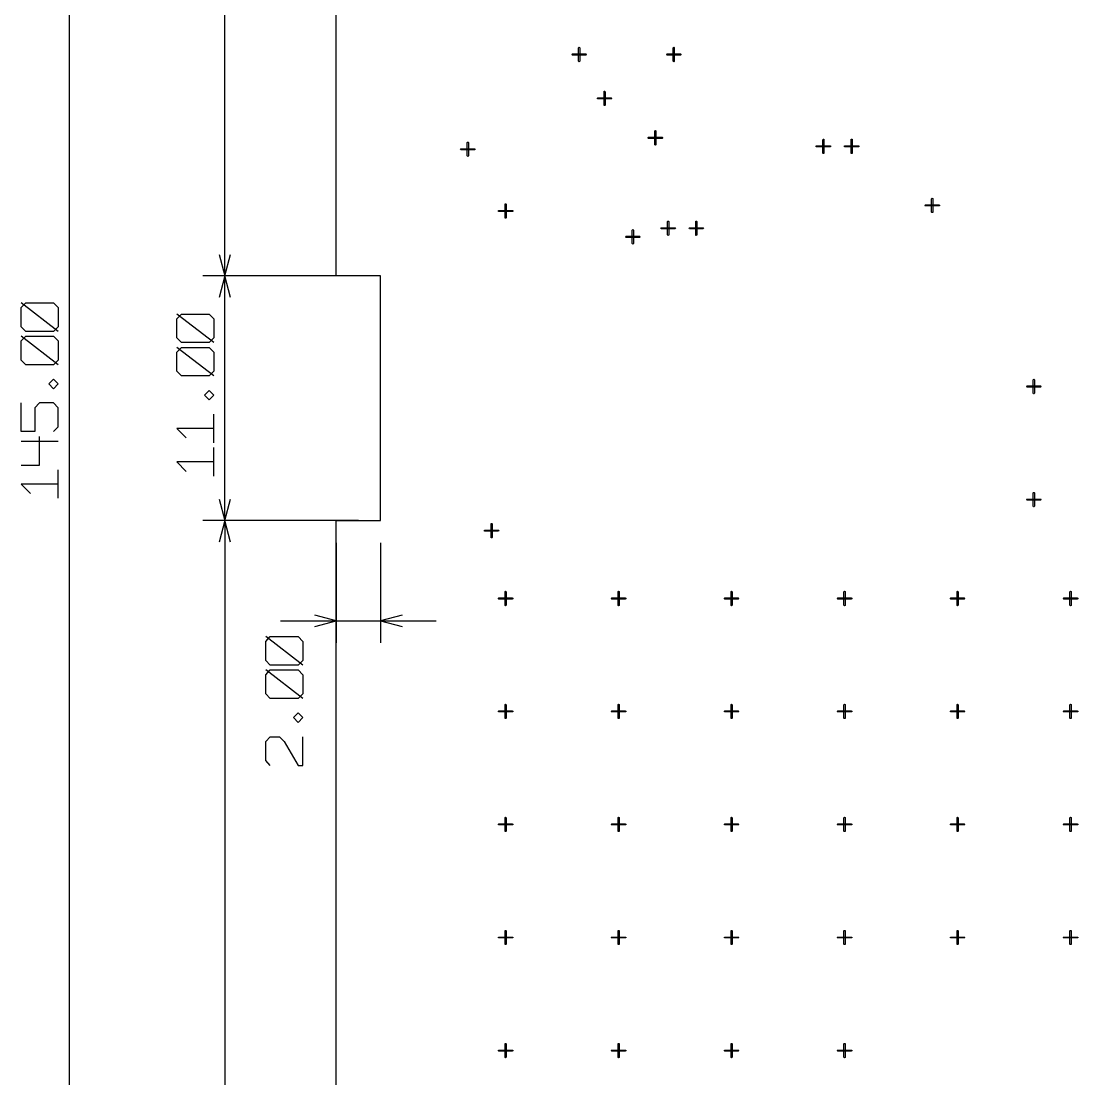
# Model space of a CAD drawing. Extents: x -658 to 530, y -320 to 521.
# Drawn here: x -40.1 to 94.3, y 118.6 to 253.1 of the extents above; entities that cross this region are included whole.
import ezdxf

# ---------------------------------------------------------------- set-up
doc = ezdxf.new("R2010")
doc.units = 0
doc.layers.add('1', color=1, linetype='CONTINUOUS')

msp = doc.modelspace()

# ---------------------------------------------------------------- linework, layer by layer
at = {"layer": '1'}
for p, q in [((-33.95, 410.25), (-33.95, 0)), ((-14.15, 220.67), (-14.15, 410.25)), ((0, 220.67), (0, 404.57)), ((29.98, 248.83), (30, 248.88)), ((30, 248.88), (30.05, 248.9)), ((30.05, 248.9), (31.75, 248.9)), ((30.83, 249.68), (30.85, 249.73)), ((30.83, 247.98), (30.83, 249.68)), ((30.85, 249.73), (30.9, 249.75)), ((30.9, 249.75), (30.95, 249.73)), ((30.95, 249.73), (30.98, 249.68)), ((30.98, 249.68), (30.98, 247.98)), ((31.75, 248.9), (31.8, 248.88)), ((31.8, 248.88), (31.83, 248.83)), ((42.03, 248.83), (42.05, 248.88)), ((42.05, 248.88), (42.1, 248.9)), ((42.1, 248.9), (43.78, 248.9)), ((42.88, 249.68), (42.9, 249.73)), ((42.88, 247.98), (42.88, 249.68)), ((42.9, 249.73), (42.95, 249.75)), ((42.95, 249.75), (43, 249.73)), ((43, 249.73), (43, 249.68)), ((43, 249.68), (43, 247.98)), ((43.78, 248.9), (43.83, 248.88)), ((43.83, 248.88), (43.85, 248.83)), ((30, 248.78), (29.98, 248.83)), ((30.05, 248.75), (30, 248.78)), ((31.75, 248.75), (30.05, 248.75)), ((30.85, 247.93), (30.83, 247.98)), ((30.9, 247.9), (30.85, 247.93)), ((30.95, 247.93), (30.9, 247.9)), ((30.98, 247.98), (30.95, 247.93)), ((31.8, 248.78), (31.75, 248.75)), ((31.83, 248.83), (31.8, 248.78)), ((42.05, 248.78), (42.03, 248.83)), ((42.1, 248.75), (42.05, 248.78)), ((43.78, 248.75), (42.1, 248.75)), ((42.9, 247.93), (42.88, 247.98)), ((42.95, 247.9), (42.9, 247.93)), ((43, 247.93), (42.95, 247.9)), ((43, 247.98), (43, 247.93)), ((43.83, 248.78), (43.78, 248.75)), ((43.85, 248.83), (43.83, 248.78)), ((34.08, 244.15), (34.13, 244.18)), ((34.08, 244.1), (34.08, 244.15)), ((34.08, 242.4), (34.08, 244.1)), ((34.13, 244.18), (34.18, 244.15)), ((34.18, 244.15), (34.2, 244.1)), ((34.2, 244.1), (34.2, 242.4)), ((33.23, 243.3), (33.28, 243.33)), ((33.23, 243.25), (33.23, 243.3)), ((33.23, 243.2), (33.23, 243.25)), ((33.28, 243.18), (33.23, 243.2)), ((33.28, 243.33), (34.98, 243.33)), ((34.98, 243.18), (33.28, 243.18)), ((34.08, 242.35), (34.08, 242.4)), ((34.13, 242.33), (34.08, 242.35)), ((34.18, 242.35), (34.13, 242.33)), ((34.2, 242.4), (34.18, 242.35)), ((34.98, 243.33), (35.03, 243.3)), ((35.03, 243.2), (34.98, 243.18)), ((35.03, 243.3), (35.05, 243.25)), ((35.05, 243.25), (35.03, 243.2)), ((39.68, 238.23), (39.7, 238.28)), ((39.7, 238.18), (39.68, 238.23)), ((39.7, 238.28), (39.75, 238.3)), ((39.75, 238.15), (39.7, 238.18)), ((39.75, 238.3), (41.45, 238.3)), ((41.45, 238.15), (39.75, 238.15)), ((40.53, 239.08), (40.55, 239.13)), ((40.53, 237.38), (40.53, 239.08)), ((40.55, 239.13), (40.6, 239.15)), ((40.6, 239.15), (40.65, 239.13)), ((40.65, 239.13), (40.68, 239.08)), ((40.68, 239.08), (40.68, 237.38)), ((41.45, 238.3), (41.5, 238.28)), ((41.5, 238.18), (41.45, 238.15)), ((41.5, 238.28), (41.53, 238.23)), ((41.53, 238.23), (41.5, 238.18)), ((15.83, 236.78), (15.85, 236.83)), ((15.85, 236.73), (15.83, 236.78)), ((15.85, 236.83), (15.9, 236.85)), ((15.9, 236.85), (17.6, 236.85)), ((16.68, 237.63), (16.7, 237.68)), ((16.68, 235.95), (16.68, 237.63)), ((16.7, 237.68), (16.75, 237.7)), ((16.75, 237.7), (16.8, 237.68)), ((16.8, 237.68), (16.83, 237.63)), ((16.83, 237.63), (16.83, 235.95)), ((17.6, 236.85), (17.65, 236.83)), ((17.65, 236.83), (17.65, 236.78)), ((17.65, 236.78), (17.65, 236.73)), ((40.55, 237.33), (40.53, 237.38)), ((40.6, 237.3), (40.55, 237.33)), ((40.65, 237.33), (40.6, 237.3)), ((40.68, 237.38), (40.65, 237.33)), ((61.05, 237.15), (61.08, 237.2)), ((61.08, 237.1), (61.05, 237.15)), ((61.08, 237.2), (61.13, 237.23)), ((61.13, 237.08), (61.08, 237.1)), ((61.13, 237.23), (62.83, 237.23)), ((62.83, 237.08), (61.13, 237.08)), ((61.9, 238), (61.93, 238.05)), ((61.9, 236.3), (61.9, 238)), ((61.93, 238.05), (61.98, 238.08)), ((61.98, 238.08), (62.03, 238.05)), ((62.03, 238.05), (62.05, 238)), ((62.05, 238), (62.05, 236.3)), ((62.83, 237.23), (62.88, 237.2)), ((62.88, 237.1), (62.83, 237.08)), ((62.88, 237.2), (62.9, 237.15)), ((62.9, 237.15), (62.88, 237.1)), ((64.65, 237.15), (64.68, 237.2)), ((64.68, 237.1), (64.65, 237.15)), ((64.68, 237.2), (64.73, 237.23)), ((64.73, 237.08), (64.68, 237.1)), ((64.73, 237.23), (66.43, 237.23)), ((66.43, 237.08), (64.73, 237.08)), ((65.5, 238), (65.53, 238.05)), ((65.5, 236.3), (65.5, 238)), ((65.53, 238.05), (65.58, 238.08)), ((65.58, 238.08), (65.63, 238.05)), ((65.63, 238.05), (65.65, 238)), ((65.65, 238), (65.65, 236.3)), ((66.43, 237.23), (66.48, 237.2)), ((66.48, 237.1), (66.43, 237.08)), ((66.48, 237.2), (66.5, 237.15)), ((66.5, 237.15), (66.48, 237.1)), ((15.9, 236.73), (15.85, 236.73)), ((17.6, 236.73), (15.9, 236.73)), ((16.7, 235.9), (16.68, 235.95)), ((16.75, 235.88), (16.7, 235.9)), ((16.8, 235.9), (16.75, 235.88)), ((16.83, 235.95), (16.8, 235.9)), ((17.65, 236.73), (17.6, 236.73)), ((61.93, 236.25), (61.9, 236.3)), ((61.98, 236.23), (61.93, 236.25)), ((62.03, 236.25), (61.98, 236.23)), ((62.05, 236.3), (62.03, 236.25)), ((65.53, 236.25), (65.5, 236.3)), ((65.58, 236.23), (65.53, 236.25)), ((65.63, 236.25), (65.58, 236.23)), ((65.65, 236.3), (65.63, 236.25)), ((75.75, 230.48), (75.78, 230.53)), ((75.75, 228.78), (75.75, 230.48)), ((75.78, 230.53), (75.83, 230.55)), ((75.83, 230.55), (75.88, 230.53)), ((75.88, 230.53), (75.88, 230.48)), ((75.88, 230.48), (75.88, 228.78)), ((20.65, 228.98), (20.7, 229)), ((20.65, 228.93), (20.65, 228.98)), ((20.65, 228.88), (20.65, 228.93)), ((20.7, 228.85), (20.65, 228.88)), ((20.7, 229), (22.4, 229)), ((22.4, 228.85), (20.7, 228.85)), ((21.5, 229.83), (21.55, 229.85)), ((21.5, 229.78), (21.5, 229.83)), ((21.5, 228.08), (21.5, 229.78)), ((21.55, 229.85), (21.6, 229.83)), ((21.6, 229.83), (21.63, 229.78)), ((21.63, 229.78), (21.63, 228.08)), ((22.4, 229), (22.45, 228.98)), ((22.45, 228.88), (22.4, 228.85)), ((22.45, 228.98), (22.48, 228.93)), ((22.48, 228.93), (22.45, 228.88)), ((74.9, 229.63), (74.93, 229.68)), ((74.93, 229.58), (74.9, 229.63)), ((74.93, 229.68), (74.98, 229.7)), ((74.98, 229.58), (74.93, 229.58)), ((74.98, 229.7), (76.68, 229.7)), ((76.68, 229.58), (74.98, 229.58)), ((75.78, 228.73), (75.75, 228.78)), ((75.83, 228.73), (75.78, 228.73)), ((75.88, 228.73), (75.83, 228.73)), ((75.88, 228.78), (75.88, 228.73)), ((76.68, 229.7), (76.73, 229.68)), ((76.73, 229.58), (76.68, 229.58)), ((76.73, 229.68), (76.73, 229.63)), ((76.73, 229.63), (76.73, 229.58)), ((21.5, 228.03), (21.5, 228.08)), ((21.55, 228), (21.5, 228.03)), ((21.6, 228.03), (21.55, 228)), ((21.63, 228.08), (21.6, 228.03)), ((42.15, 227.58), (42.18, 227.63)), ((42.15, 225.88), (42.15, 227.58)), ((42.18, 227.63), (42.23, 227.65)), ((42.23, 227.65), (42.28, 227.63)), ((42.28, 227.63), (42.3, 227.58)), ((42.3, 227.58), (42.3, 225.88)), ((45.75, 227.63), (45.8, 227.65)), ((45.75, 227.58), (45.75, 227.63)), ((45.75, 225.88), (45.75, 227.58)), ((45.8, 227.65), (45.85, 227.63)), ((45.85, 227.63), (45.88, 227.58)), ((45.88, 227.58), (45.88, 225.88)), ((37.65, 226.5), (37.68, 226.55)), ((37.65, 224.8), (37.65, 226.5)), ((37.68, 226.55), (37.73, 226.58)), ((37.73, 226.58), (37.78, 226.55)), ((37.78, 226.55), (37.8, 226.5)), ((37.8, 226.5), (37.8, 224.8)), ((41.3, 226.73), (41.33, 226.78)), ((41.33, 226.68), (41.3, 226.73)), ((41.33, 226.78), (41.38, 226.8)), ((41.38, 226.65), (41.33, 226.68)), ((41.38, 226.8), (43.08, 226.8)), ((43.08, 226.65), (41.38, 226.65)), ((43.08, 226.8), (43.13, 226.78)), ((43.13, 226.68), (43.08, 226.65)), ((43.13, 226.78), (43.15, 226.73)), ((43.15, 226.73), (43.13, 226.68)), ((44.9, 226.73), (44.93, 226.78)), ((44.93, 226.68), (44.9, 226.73)), ((44.93, 226.78), (44.98, 226.8)), ((44.98, 226.65), (44.93, 226.68)), ((44.98, 226.8), (46.65, 226.8)), ((46.65, 226.65), (44.98, 226.65)), ((46.65, 226.8), (46.7, 226.78)), ((46.7, 226.68), (46.65, 226.65)), ((46.7, 226.78), (46.73, 226.73)), ((46.73, 226.73), (46.7, 226.68)), ((36.8, 225.65), (36.83, 225.7)), ((36.83, 225.6), (36.8, 225.65)), ((36.83, 225.7), (36.88, 225.73)), ((36.88, 225.58), (36.83, 225.6)), ((36.88, 225.73), (38.58, 225.73)), ((38.58, 225.58), (36.88, 225.58)), ((37.68, 224.75), (37.65, 224.8)), ((37.73, 224.73), (37.68, 224.75)), ((37.78, 224.75), (37.73, 224.73)), ((37.8, 224.8), (37.78, 224.75)), ((38.58, 225.73), (38.63, 225.7)), ((38.63, 225.6), (38.58, 225.58)), ((38.63, 225.7), (38.65, 225.65)), ((38.65, 225.65), (38.63, 225.6)), ((42.18, 225.83), (42.15, 225.88)), ((42.23, 225.8), (42.18, 225.83)), ((42.28, 225.83), (42.23, 225.8)), ((42.3, 225.88), (42.28, 225.83)), ((45.75, 225.83), (45.75, 225.88)), ((45.8, 225.8), (45.75, 225.83)), ((45.85, 225.83), (45.8, 225.8)), ((45.88, 225.88), (45.85, 225.83)), ((-14.88, 223.42), (-14.15, 220.67)), ((-14.15, 220.67), (-13.43, 223.42)), ((-2.83, 220.67), (-16.98, 220.67)), ((2.82, 220.67), (-16.98, 220.67)), ((-14.15, 220.67), (-14.88, 217.95)), ((-13.43, 217.95), (-14.15, 220.67)), ((-14.15, 189.55), (-14.15, 220.67)), ((5.65, 220.67), (0, 220.67)), ((5.65, 189.55), (5.65, 220.67)), ((-40.08, 216.65), (-39.5, 217.25)), ((-35.38, 213.6), (-40.08, 217.25)), ((-40.08, 214.22), (-40.08, 216.65)), ((-39.5, 217.25), (-35.95, 217.25)), ((-35.95, 217.25), (-35.38, 216.65)), ((-35.38, 216.65), (-35.38, 214.22)), ((-20.28, 215.22), (-19.68, 215.82)), ((-15.55, 212.2), (-20.28, 215.82)), ((-20.28, 212.8), (-20.28, 215.22)), ((-19.68, 215.82), (-16.15, 215.82)), ((-16.15, 215.82), (-15.55, 215.22)), ((-15.55, 215.22), (-15.55, 212.8)), ((-39.5, 213.6), (-40.08, 214.22)), ((-35.38, 214.22), (-35.95, 213.6)), ((-40.08, 212.4), (-39.5, 213)), ((-35.38, 209.37), (-40.08, 213)), ((-35.95, 213.6), (-39.5, 213.6)), ((-39.5, 213), (-35.95, 213)), ((-35.95, 213), (-35.38, 212.4)), ((-19.68, 212.2), (-20.28, 212.8)), ((-15.55, 212.8), (-16.15, 212.2)), ((-40.08, 209.97), (-40.08, 212.4)), ((-35.38, 212.4), (-35.38, 209.97)), ((-20.28, 210.97), (-19.68, 211.57)), ((-15.55, 207.95), (-20.28, 211.57)), ((-16.15, 212.2), (-19.68, 212.2)), ((-19.68, 211.57), (-16.15, 211.57)), ((-16.15, 211.57), (-15.55, 210.97)), ((-39.5, 209.37), (-40.08, 209.97)), ((-35.38, 209.97), (-35.95, 209.37)), ((-20.28, 208.55), (-20.28, 210.97)), ((-15.55, 210.97), (-15.55, 208.55)), ((-35.95, 209.37), (-39.5, 209.37)), ((-19.68, 207.95), (-20.28, 208.55)), ((-15.55, 208.55), (-16.15, 207.95)), ((-36.55, 206.95), (-35.95, 207.55)), ((-35.95, 207.55), (-35.38, 206.95)), ((-16.15, 207.95), (-19.68, 207.95)), ((88.68, 207.45), (88.7, 207.5)), ((88.68, 205.75), (88.68, 207.45)), ((88.7, 207.5), (88.75, 207.53)), ((88.75, 207.53), (88.8, 207.5)), ((88.8, 207.5), (88.83, 207.45)), ((88.83, 207.45), (88.83, 205.75)), ((-35.95, 206.32), (-36.55, 206.95)), ((-35.38, 206.95), (-35.95, 206.32)), ((-16.75, 205.52), (-16.15, 206.12)), ((-16.15, 206.12), (-15.55, 205.52)), ((87.83, 206.6), (87.85, 206.65)), ((87.85, 206.55), (87.83, 206.6)), ((87.85, 206.65), (87.9, 206.68)), ((87.9, 206.53), (87.85, 206.55)), ((87.9, 206.68), (89.6, 206.68)), ((89.6, 206.53), (87.9, 206.53)), ((89.6, 206.68), (89.65, 206.65)), ((89.65, 206.55), (89.6, 206.53)), ((89.65, 206.65), (89.68, 206.6)), ((89.68, 206.6), (89.65, 206.55)), ((-40.08, 200.87), (-40.08, 204.52)), ((-37.73, 204.52), (-38.33, 203.9)), ((-35.95, 204.52), (-37.73, 204.52)), ((-35.38, 203.9), (-35.95, 204.52)), ((-16.15, 204.92), (-16.75, 205.52)), ((-15.55, 205.52), (-16.15, 204.92)), ((88.7, 205.7), (88.68, 205.75)), ((88.75, 205.68), (88.7, 205.7)), ((88.8, 205.7), (88.75, 205.68)), ((88.83, 205.75), (88.8, 205.7)), ((-38.33, 203.9), (-38.33, 200.87)), ((-35.38, 201.47), (-35.38, 203.9)), ((-15.55, 199.45), (-15.55, 203.1)), ((-38.33, 200.87), (-40.08, 200.87)), ((-35.95, 200.87), (-35.38, 201.47)), ((-15.55, 201.27), (-20.28, 201.27)), ((-20.28, 201.27), (-19.1, 200.07)), ((-40.08, 199.67), (-35.38, 199.67)), ((-37.73, 196.62), (-37.73, 200.27)), ((-15.55, 195.22), (-15.55, 198.85)), ((-40.08, 196.62), (-37.73, 196.62)), ((-15.55, 197.02), (-20.28, 197.02)), ((-20.28, 197.02), (-19.1, 195.82)), ((-35.38, 192.4), (-35.38, 196.02)), ((-35.38, 194.2), (-40.08, 194.2)), ((-40.08, 194.2), (-38.9, 193)), ((88.68, 193.08), (88.7, 193.13)), ((88.68, 191.38), (88.68, 193.08)), ((88.7, 193.13), (88.75, 193.15)), ((88.75, 193.15), (88.8, 193.13)), ((88.8, 193.13), (88.83, 193.08)), ((88.83, 193.08), (88.83, 191.38)), ((-14.88, 192.3), (-14.15, 189.55)), ((-14.15, 189.55), (-13.43, 192.3)), ((87.83, 192.23), (87.85, 192.28)), ((87.85, 192.18), (87.83, 192.23)), ((87.85, 192.28), (87.9, 192.3)), ((87.9, 192.15), (87.85, 192.18)), ((87.9, 192.3), (89.6, 192.3)), ((89.6, 192.15), (87.9, 192.15)), ((88.7, 191.33), (88.68, 191.38)), ((88.75, 191.33), (88.7, 191.33)), ((88.8, 191.33), (88.75, 191.33)), ((88.83, 191.38), (88.8, 191.33)), ((89.6, 192.3), (89.65, 192.28)), ((89.65, 192.18), (89.6, 192.15)), ((89.65, 192.28), (89.68, 192.23)), ((89.68, 192.23), (89.65, 192.18)), ((2.82, 189.55), (-16.98, 189.55)), ((2.82, 189.55), (-16.98, 189.55)), ((-14.15, 189.55), (-14.88, 186.82)), ((-13.43, 186.82), (-14.15, 189.55)), ((-14.15, 189.55), (-14.15, 0)), ((0, 5.65), (0, 189.55)), ((0, 189.55), (5.65, 189.55)), ((18.85, 188.28), (18.88, 188.33)), ((18.88, 188.33), (18.93, 188.35)), ((18.93, 188.35), (20.6, 188.35)), ((19.7, 189.18), (19.75, 189.2)), ((19.7, 189.13), (19.7, 189.18)), ((19.7, 187.43), (19.7, 189.13)), ((19.75, 189.2), (19.8, 189.18)), ((19.8, 189.18), (19.83, 189.13)), ((19.83, 189.13), (19.83, 187.43)), ((20.6, 188.35), (20.65, 188.33)), ((20.65, 188.33), (20.68, 188.28)), ((18.88, 188.23), (18.85, 188.28)), ((18.93, 188.2), (18.88, 188.23)), ((20.6, 188.2), (18.93, 188.2)), ((19.7, 187.38), (19.7, 187.43)), ((19.75, 187.35), (19.7, 187.38)), ((19.8, 187.38), (19.75, 187.35)), ((19.83, 187.43), (19.8, 187.38)), ((20.65, 188.23), (20.6, 188.2)), ((20.68, 188.28), (20.65, 188.23)), ((0, 186.72), (0, 174)), ((5.65, 186.72), (5.65, 174)), ((21.5, 180.55), (21.55, 180.58)), ((21.5, 180.5), (21.5, 180.55)), ((21.5, 178.8), (21.5, 180.5)), ((21.55, 180.58), (21.6, 180.55)), ((21.6, 180.55), (21.63, 180.5)), ((21.63, 180.5), (21.63, 178.8)), ((35.85, 180.5), (35.88, 180.55)), ((35.85, 178.8), (35.85, 180.5)), ((35.88, 180.55), (35.93, 180.58)), ((35.93, 180.58), (35.98, 180.55)), ((35.98, 180.55), (36, 180.5)), ((36, 180.5), (36, 178.8)), ((50.23, 180.5), (50.25, 180.55)), ((50.23, 178.8), (50.23, 180.5)), ((50.25, 180.55), (50.3, 180.58)), ((50.3, 180.58), (50.35, 180.55)), ((50.35, 180.55), (50.38, 180.5)), ((50.38, 180.5), (50.38, 178.8)), ((64.6, 180.5), (64.63, 180.55)), ((64.6, 178.8), (64.6, 180.5)), ((64.63, 180.55), (64.68, 180.58)), ((64.68, 180.58), (64.73, 180.55)), ((64.73, 180.55), (64.75, 180.5)), ((64.75, 180.5), (64.75, 178.8)), ((78.98, 180.5), (79, 180.55)), ((78.98, 178.8), (78.98, 180.5)), ((79, 180.55), (79.05, 180.58)), ((79.05, 180.58), (79.1, 180.55)), ((79.1, 180.55), (79.13, 180.5)), ((79.13, 180.5), (79.13, 178.8)), ((93.35, 180.5), (93.38, 180.55)), ((93.35, 178.8), (93.35, 180.5)), ((93.38, 180.55), (93.43, 180.58)), ((93.43, 180.58), (93.48, 180.55)), ((93.48, 180.55), (93.5, 180.5)), ((93.5, 180.5), (93.5, 178.8)), ((20.65, 179.7), (20.7, 179.73)), ((20.65, 179.65), (20.65, 179.7)), ((20.65, 179.6), (20.65, 179.65)), ((20.7, 179.58), (20.65, 179.6)), ((20.7, 179.73), (22.4, 179.73)), ((22.4, 179.58), (20.7, 179.58)), ((22.4, 179.73), (22.45, 179.7)), ((22.45, 179.6), (22.4, 179.58)), ((22.45, 179.7), (22.48, 179.65)), ((22.48, 179.65), (22.45, 179.6)), ((35, 179.65), (35.03, 179.7)), ((35.03, 179.6), (35, 179.65)), ((35.03, 179.7), (35.08, 179.73)), ((35.08, 179.58), (35.03, 179.6)), ((35.08, 179.73), (36.78, 179.73)), ((36.78, 179.58), (35.08, 179.58)), ((36.78, 179.73), (36.83, 179.7)), ((36.83, 179.6), (36.78, 179.58)), ((36.83, 179.7), (36.85, 179.65)), ((36.85, 179.65), (36.83, 179.6)), ((49.38, 179.65), (49.4, 179.7)), ((49.4, 179.6), (49.38, 179.65)), ((49.4, 179.7), (49.45, 179.73)), ((49.45, 179.58), (49.4, 179.6)), ((49.45, 179.73), (51.15, 179.73)), ((51.15, 179.58), (49.45, 179.58)), ((51.15, 179.73), (51.2, 179.7)), ((51.2, 179.6), (51.15, 179.58)), ((51.2, 179.7), (51.23, 179.65)), ((51.23, 179.65), (51.2, 179.6)), ((63.75, 179.65), (63.78, 179.7)), ((63.78, 179.6), (63.75, 179.65)), ((63.78, 179.7), (63.83, 179.73)), ((63.83, 179.58), (63.78, 179.6)), ((63.83, 179.73), (65.53, 179.73)), ((65.53, 179.58), (63.83, 179.58)), ((65.53, 179.73), (65.58, 179.7)), ((65.58, 179.6), (65.53, 179.58)), ((65.58, 179.7), (65.6, 179.65)), ((65.6, 179.65), (65.58, 179.6)), ((78.13, 179.65), (78.15, 179.7)), ((78.15, 179.6), (78.13, 179.65)), ((78.15, 179.7), (78.2, 179.73)), ((78.2, 179.58), (78.15, 179.6)), ((78.2, 179.73), (79.9, 179.73)), ((79.9, 179.58), (78.2, 179.58)), ((79.9, 179.73), (79.95, 179.7)), ((79.95, 179.6), (79.9, 179.58)), ((79.95, 179.7), (79.98, 179.65)), ((79.98, 179.65), (79.95, 179.6)), ((92.5, 179.65), (92.53, 179.7)), ((92.53, 179.6), (92.5, 179.65)), ((92.53, 179.7), (92.58, 179.73)), ((92.58, 179.58), (92.53, 179.6)), ((92.58, 179.73), (94.28, 179.73)), ((94.28, 179.58), (92.58, 179.58)), ((94.28, 179.73), (94.33, 179.7)), ((94.33, 179.6), (94.28, 179.58)), ((94.33, 179.7), (94.35, 179.65)), ((94.35, 179.65), (94.33, 179.6)), ((21.5, 178.75), (21.5, 178.8)), ((21.55, 178.73), (21.5, 178.75)), ((21.6, 178.75), (21.55, 178.73)), ((21.63, 178.8), (21.6, 178.75)), ((35.88, 178.75), (35.85, 178.8)), ((35.93, 178.73), (35.88, 178.75)), ((35.98, 178.75), (35.93, 178.73)), ((36, 178.8), (35.98, 178.75)), ((50.25, 178.75), (50.23, 178.8)), ((50.3, 178.73), (50.25, 178.75)), ((50.35, 178.75), (50.3, 178.73)), ((50.38, 178.8), (50.35, 178.75)), ((64.63, 178.75), (64.6, 178.8)), ((64.68, 178.73), (64.63, 178.75)), ((64.73, 178.75), (64.68, 178.73)), ((64.75, 178.8), (64.73, 178.75)), ((79, 178.75), (78.98, 178.8)), ((79.05, 178.73), (79, 178.75)), ((79.1, 178.75), (79.05, 178.73)), ((79.13, 178.8), (79.1, 178.75)), ((93.38, 178.75), (93.35, 178.8)), ((93.43, 178.73), (93.38, 178.75)), ((93.48, 178.75), (93.43, 178.73)), ((93.5, 178.8), (93.48, 178.75)), ((-7.08, 176.82), (12.72, 176.82)), ((0, 176.82), (-2.73, 177.55)), ((-2.73, 176.1), (0, 176.82)), ((8.4, 177.55), (5.65, 176.82)), ((5.65, 176.82), (8.4, 176.1)), ((-8.95, 174.2), (-8.38, 174.8)), ((-4.25, 171.17), (-8.95, 174.8)), ((-8.95, 171.77), (-8.95, 174.2)), ((-8.38, 174.8), (-4.83, 174.8)), ((-4.83, 174.8), (-4.25, 174.2)), ((-4.25, 174.2), (-4.25, 171.77)), ((-8.38, 171.17), (-8.95, 171.77)), ((-4.83, 171.17), (-8.38, 171.17)), ((-4.25, 171.77), (-4.83, 171.17)), ((-8.95, 169.95), (-8.38, 170.57)), ((-4.25, 166.92), (-8.95, 170.57)), ((-8.95, 167.52), (-8.95, 169.95)), ((-8.38, 170.57), (-4.83, 170.57)), ((-4.83, 170.57), (-4.25, 169.95)), ((-4.25, 169.95), (-4.25, 167.52)), ((-8.38, 166.92), (-8.95, 167.52)), ((-4.83, 166.92), (-8.38, 166.92)), ((-4.25, 167.52), (-4.83, 166.92)), ((21.5, 166.18), (21.55, 166.2)), ((21.5, 166.13), (21.5, 166.18)), ((21.5, 164.43), (21.5, 166.13)), ((21.55, 166.2), (21.6, 166.18)), ((21.6, 166.18), (21.63, 166.13)), ((21.63, 166.13), (21.63, 164.43)), ((35.85, 166.13), (35.88, 166.18)), ((35.85, 164.43), (35.85, 166.13)), ((35.88, 166.18), (35.93, 166.2)), ((35.93, 166.2), (35.98, 166.18)), ((35.98, 166.18), (36, 166.13)), ((36, 166.13), (36, 164.43)), ((50.23, 166.13), (50.25, 166.18)), ((50.23, 164.43), (50.23, 166.13)), ((50.25, 166.18), (50.3, 166.2)), ((50.3, 166.2), (50.35, 166.18)), ((50.35, 166.18), (50.38, 166.13)), ((50.38, 166.13), (50.38, 164.43)), ((64.6, 166.13), (64.63, 166.18)), ((64.6, 164.43), (64.6, 166.13)), ((64.63, 166.18), (64.68, 166.2)), ((64.68, 166.2), (64.73, 166.18)), ((64.73, 166.18), (64.75, 166.13)), ((64.75, 166.13), (64.75, 164.43)), ((78.98, 166.13), (79, 166.18)), ((78.98, 164.43), (78.98, 166.13)), ((79, 166.18), (79.05, 166.2)), ((79.05, 166.2), (79.1, 166.18)), ((79.1, 166.18), (79.13, 166.13)), ((79.13, 166.13), (79.13, 164.43)), ((93.35, 166.13), (93.38, 166.18)), ((93.35, 164.43), (93.35, 166.13)), ((93.38, 166.18), (93.43, 166.2)), ((93.43, 166.2), (93.48, 166.18)), ((93.48, 166.18), (93.5, 166.13)), ((93.5, 166.13), (93.5, 164.43)), ((-5.43, 164.5), (-4.83, 165.1)), ((-4.83, 163.9), (-5.43, 164.5)), ((-4.83, 165.1), (-4.25, 164.5)), ((-4.25, 164.5), (-4.83, 163.9)), ((20.65, 165.33), (20.7, 165.35)), ((20.65, 165.28), (20.65, 165.33)), ((20.65, 165.23), (20.65, 165.28)), ((20.7, 165.23), (20.65, 165.23)), ((20.7, 165.35), (22.4, 165.35)), ((22.4, 165.23), (20.7, 165.23)), ((21.5, 164.38), (21.5, 164.43)), ((21.55, 164.38), (21.5, 164.38)), ((21.6, 164.38), (21.55, 164.38)), ((21.63, 164.43), (21.6, 164.38)), ((22.4, 165.35), (22.45, 165.33)), ((22.45, 165.23), (22.4, 165.23)), ((22.45, 165.33), (22.48, 165.28)), ((22.48, 165.28), (22.45, 165.23)), ((35, 165.28), (35.03, 165.33)), ((35.03, 165.23), (35, 165.28)), ((35.03, 165.33), (35.08, 165.35)), ((35.08, 165.23), (35.03, 165.23)), ((35.08, 165.35), (36.78, 165.35)), ((36.78, 165.23), (35.08, 165.23)), ((35.88, 164.38), (35.85, 164.43)), ((35.93, 164.38), (35.88, 164.38)), ((35.98, 164.38), (35.93, 164.38)), ((36, 164.43), (35.98, 164.38)), ((36.78, 165.35), (36.83, 165.33)), ((36.83, 165.23), (36.78, 165.23)), ((36.83, 165.33), (36.85, 165.28)), ((36.85, 165.28), (36.83, 165.23)), ((49.38, 165.28), (49.4, 165.33)), ((49.4, 165.23), (49.38, 165.28)), ((49.4, 165.33), (49.45, 165.35)), ((49.45, 165.23), (49.4, 165.23)), ((49.45, 165.35), (51.15, 165.35)), ((51.15, 165.23), (49.45, 165.23)), ((50.25, 164.38), (50.23, 164.43)), ((50.3, 164.38), (50.25, 164.38)), ((50.35, 164.38), (50.3, 164.38)), ((50.38, 164.43), (50.35, 164.38)), ((51.15, 165.35), (51.2, 165.33)), ((51.2, 165.23), (51.15, 165.23)), ((51.2, 165.33), (51.23, 165.28)), ((51.23, 165.28), (51.2, 165.23)), ((63.75, 165.28), (63.78, 165.33)), ((63.78, 165.23), (63.75, 165.28)), ((63.78, 165.33), (63.83, 165.35)), ((63.83, 165.23), (63.78, 165.23)), ((63.83, 165.35), (65.53, 165.35)), ((65.53, 165.23), (63.83, 165.23)), ((64.63, 164.38), (64.6, 164.43)), ((64.68, 164.38), (64.63, 164.38)), ((64.73, 164.38), (64.68, 164.38)), ((64.75, 164.43), (64.73, 164.38)), ((65.53, 165.35), (65.58, 165.33)), ((65.58, 165.23), (65.53, 165.23)), ((65.58, 165.33), (65.6, 165.28)), ((65.6, 165.28), (65.58, 165.23)), ((78.13, 165.28), (78.15, 165.33)), ((78.15, 165.23), (78.13, 165.28)), ((78.15, 165.33), (78.2, 165.35)), ((78.2, 165.23), (78.15, 165.23)), ((78.2, 165.35), (79.9, 165.35)), ((79.9, 165.23), (78.2, 165.23)), ((79, 164.38), (78.98, 164.43)), ((79.05, 164.38), (79, 164.38)), ((79.1, 164.38), (79.05, 164.38)), ((79.13, 164.43), (79.1, 164.38)), ((79.9, 165.35), (79.95, 165.33)), ((79.95, 165.23), (79.9, 165.23)), ((79.95, 165.33), (79.98, 165.28)), ((79.98, 165.28), (79.95, 165.23)), ((92.5, 165.28), (92.53, 165.33)), ((92.53, 165.23), (92.5, 165.28)), ((92.53, 165.33), (92.58, 165.35)), ((92.58, 165.23), (92.53, 165.23)), ((92.58, 165.35), (94.28, 165.35)), ((94.28, 165.23), (92.58, 165.23)), ((93.38, 164.38), (93.35, 164.43)), ((93.43, 164.38), (93.38, 164.38)), ((93.48, 164.38), (93.43, 164.38)), ((93.5, 164.43), (93.48, 164.38)), ((94.28, 165.35), (94.33, 165.33)), ((94.33, 165.23), (94.28, 165.23)), ((94.33, 165.33), (94.35, 165.28)), ((94.35, 165.28), (94.33, 165.23)), ((-8.95, 161.47), (-8.38, 162.07)), ((-8.95, 159.05), (-8.95, 161.47)), ((-8.38, 162.07), (-7.2, 162.07)), ((-7.2, 162.07), (-6.6, 161.47)), ((-6.6, 161.47), (-4.83, 158.42)), ((-4.25, 158.42), (-4.25, 162.07)), ((-8.38, 158.42), (-8.95, 159.05)), ((-4.83, 158.42), (-4.25, 158.42)), ((20.65, 150.95), (20.7, 150.98)), ((20.65, 150.9), (20.65, 150.95)), ((20.65, 150.85), (20.65, 150.9)), ((20.7, 150.85), (20.65, 150.85)), ((20.7, 150.98), (22.4, 150.98)), ((22.4, 150.85), (20.7, 150.85)), ((21.5, 151.8), (21.55, 151.83)), ((21.5, 151.75), (21.5, 151.8)), ((21.5, 150.08), (21.5, 151.75)), ((21.55, 151.83), (21.6, 151.8)), ((21.6, 151.8), (21.63, 151.75)), ((21.63, 151.75), (21.63, 150.08)), ((22.4, 150.98), (22.45, 150.95)), ((22.45, 150.85), (22.4, 150.85)), ((22.45, 150.95), (22.48, 150.9)), ((22.48, 150.9), (22.45, 150.85)), ((35, 150.9), (35.03, 150.95)), ((35.03, 150.85), (35, 150.9)), ((35.03, 150.95), (35.08, 150.98)), ((35.08, 150.85), (35.03, 150.85)), ((35.08, 150.98), (36.78, 150.98)), ((36.78, 150.85), (35.08, 150.85)), ((35.85, 151.75), (35.88, 151.8)), ((35.85, 150.08), (35.85, 151.75)), ((35.88, 151.8), (35.93, 151.83)), ((35.93, 151.83), (35.98, 151.8)), ((35.98, 151.8), (36, 151.75)), ((36, 151.75), (36, 150.08)), ((36.78, 150.98), (36.83, 150.95)), ((36.83, 150.85), (36.78, 150.85)), ((36.83, 150.95), (36.85, 150.9)), ((36.85, 150.9), (36.83, 150.85)), ((49.38, 150.9), (49.4, 150.95)), ((49.4, 150.85), (49.38, 150.9)), ((49.4, 150.95), (49.45, 150.98)), ((49.45, 150.85), (49.4, 150.85)), ((49.45, 150.98), (51.15, 150.98)), ((51.15, 150.85), (49.45, 150.85)), ((50.23, 151.75), (50.25, 151.8)), ((50.23, 150.08), (50.23, 151.75)), ((50.25, 151.8), (50.3, 151.83)), ((50.3, 151.83), (50.35, 151.8)), ((50.35, 151.8), (50.38, 151.75)), ((50.38, 151.75), (50.38, 150.08)), ((51.15, 150.98), (51.2, 150.95)), ((51.2, 150.85), (51.15, 150.85)), ((51.2, 150.95), (51.23, 150.9)), ((51.23, 150.9), (51.2, 150.85)), ((63.75, 150.9), (63.78, 150.95)), ((63.78, 150.85), (63.75, 150.9)), ((63.78, 150.95), (63.83, 150.98)), ((63.83, 150.85), (63.78, 150.85)), ((63.83, 150.98), (65.53, 150.98)), ((65.53, 150.85), (63.83, 150.85)), ((64.6, 151.75), (64.63, 151.8)), ((64.6, 150.08), (64.6, 151.75)), ((64.63, 151.8), (64.68, 151.83)), ((64.68, 151.83), (64.73, 151.8)), ((64.73, 151.8), (64.75, 151.75)), ((64.75, 151.75), (64.75, 150.08)), ((65.53, 150.98), (65.58, 150.95)), ((65.58, 150.85), (65.53, 150.85)), ((65.58, 150.95), (65.6, 150.9)), ((65.6, 150.9), (65.58, 150.85)), ((78.13, 150.9), (78.15, 150.95)), ((78.15, 150.85), (78.13, 150.9)), ((78.15, 150.95), (78.2, 150.98)), ((78.2, 150.85), (78.15, 150.85)), ((78.2, 150.98), (79.9, 150.98)), ((79.9, 150.85), (78.2, 150.85)), ((78.98, 151.75), (79, 151.8)), ((78.98, 150.08), (78.98, 151.75)), ((79, 151.8), (79.05, 151.83)), ((79.05, 151.83), (79.1, 151.8)), ((79.1, 151.8), (79.13, 151.75)), ((79.13, 151.75), (79.13, 150.08)), ((79.9, 150.98), (79.95, 150.95)), ((79.95, 150.85), (79.9, 150.85)), ((79.95, 150.95), (79.98, 150.9)), ((79.98, 150.9), (79.95, 150.85)), ((92.5, 150.9), (92.53, 150.95)), ((92.53, 150.85), (92.5, 150.9)), ((92.53, 150.95), (92.58, 150.98)), ((92.58, 150.85), (92.53, 150.85)), ((92.58, 150.98), (94.28, 150.98)), ((94.28, 150.85), (92.58, 150.85)), ((93.35, 151.75), (93.38, 151.8)), ((93.35, 150.08), (93.35, 151.75)), ((93.38, 151.8), (93.43, 151.83)), ((93.43, 151.83), (93.48, 151.8)), ((93.48, 151.8), (93.5, 151.75)), ((93.5, 151.75), (93.5, 150.08)), ((94.28, 150.98), (94.33, 150.95)), ((94.33, 150.85), (94.28, 150.85)), ((94.33, 150.95), (94.35, 150.9)), ((94.35, 150.9), (94.33, 150.85)), ((21.5, 150.03), (21.5, 150.08)), ((21.55, 150), (21.5, 150.03)), ((21.6, 150.03), (21.55, 150)), ((21.63, 150.08), (21.6, 150.03)), ((35.88, 150.03), (35.85, 150.08)), ((35.93, 150), (35.88, 150.03)), ((35.98, 150.03), (35.93, 150)), ((36, 150.08), (35.98, 150.03)), ((50.25, 150.03), (50.23, 150.08)), ((50.3, 150), (50.25, 150.03)), ((50.35, 150.03), (50.3, 150)), ((50.38, 150.08), (50.35, 150.03)), ((64.63, 150.03), (64.6, 150.08)), ((64.68, 150), (64.63, 150.03)), ((64.73, 150.03), (64.68, 150)), ((64.75, 150.08), (64.73, 150.03)), ((79, 150.03), (78.98, 150.08)), ((79.05, 150), (79, 150.03)), ((79.1, 150.03), (79.05, 150)), ((79.13, 150.08), (79.1, 150.03)), ((93.38, 150.03), (93.35, 150.08)), ((93.43, 150), (93.38, 150.03)), ((93.48, 150.03), (93.43, 150)), ((93.5, 150.08), (93.48, 150.03)), ((21.5, 137.4), (21.5, 137.45)), ((21.5, 137.45), (21.55, 137.45)), ((21.5, 135.7), (21.5, 137.4)), ((21.55, 137.45), (21.6, 137.45)), ((21.6, 137.45), (21.63, 137.4)), ((21.63, 137.4), (21.63, 135.7)), ((35.85, 137.4), (35.88, 137.45)), ((35.85, 135.7), (35.85, 137.4)), ((35.88, 137.45), (35.93, 137.45)), ((35.93, 137.45), (35.98, 137.45)), ((35.98, 137.45), (36, 137.4)), ((36, 137.4), (36, 135.7)), ((50.23, 137.4), (50.25, 137.45)), ((50.23, 135.7), (50.23, 137.4)), ((50.25, 137.45), (50.3, 137.45)), ((50.3, 137.45), (50.35, 137.45)), ((50.35, 137.45), (50.38, 137.4)), ((50.38, 137.4), (50.38, 135.7)), ((64.6, 137.4), (64.63, 137.45)), ((64.6, 135.7), (64.6, 137.4)), ((64.63, 137.45), (64.68, 137.45)), ((64.68, 137.45), (64.73, 137.45)), ((64.73, 137.45), (64.75, 137.4)), ((64.75, 137.4), (64.75, 135.7)), ((78.98, 137.4), (79, 137.45)), ((78.98, 135.7), (78.98, 137.4)), ((79, 137.45), (79.05, 137.45)), ((79.05, 137.45), (79.1, 137.45)), ((79.1, 137.45), (79.13, 137.4)), ((79.13, 137.4), (79.13, 135.7)), ((93.35, 137.4), (93.38, 137.45)), ((93.35, 135.7), (93.35, 137.4)), ((93.38, 137.45), (93.43, 137.45)), ((93.43, 137.45), (93.48, 137.45)), ((93.48, 137.45), (93.5, 137.4)), ((93.5, 137.4), (93.5, 135.7)), ((20.65, 136.55), (20.65, 136.6)), ((20.65, 136.6), (20.7, 136.6)), ((20.65, 136.5), (20.65, 136.55)), ((20.7, 136.48), (20.65, 136.5)), ((20.7, 136.6), (22.4, 136.6)), ((22.4, 136.48), (20.7, 136.48)), ((22.4, 136.6), (22.45, 136.6)), ((22.45, 136.5), (22.4, 136.48)), ((22.45, 136.6), (22.48, 136.55)), ((22.48, 136.55), (22.45, 136.5)), ((35, 136.55), (35.03, 136.6)), ((35.03, 136.5), (35, 136.55)), ((35.03, 136.6), (35.08, 136.6)), ((35.08, 136.48), (35.03, 136.5)), ((35.08, 136.6), (36.78, 136.6)), ((36.78, 136.48), (35.08, 136.48)), ((36.78, 136.6), (36.83, 136.6)), ((36.83, 136.5), (36.78, 136.48)), ((36.83, 136.6), (36.85, 136.55)), ((36.85, 136.55), (36.83, 136.5)), ((49.38, 136.55), (49.4, 136.6)), ((49.4, 136.5), (49.38, 136.55)), ((49.4, 136.6), (49.45, 136.6)), ((49.45, 136.48), (49.4, 136.5)), ((49.45, 136.6), (51.15, 136.6)), ((51.15, 136.48), (49.45, 136.48)), ((51.15, 136.6), (51.2, 136.6)), ((51.2, 136.5), (51.15, 136.48)), ((51.2, 136.6), (51.23, 136.55)), ((51.23, 136.55), (51.2, 136.5)), ((63.75, 136.55), (63.78, 136.6)), ((63.78, 136.5), (63.75, 136.55)), ((63.78, 136.6), (63.83, 136.6)), ((63.83, 136.48), (63.78, 136.5)), ((63.83, 136.6), (65.53, 136.6)), ((65.53, 136.48), (63.83, 136.48)), ((65.53, 136.6), (65.58, 136.6)), ((65.58, 136.5), (65.53, 136.48)), ((65.58, 136.6), (65.6, 136.55)), ((65.6, 136.55), (65.58, 136.5)), ((78.13, 136.55), (78.15, 136.6)), ((78.15, 136.5), (78.13, 136.55)), ((78.15, 136.6), (78.2, 136.6)), ((78.2, 136.48), (78.15, 136.5)), ((78.2, 136.6), (79.9, 136.6)), ((79.9, 136.48), (78.2, 136.48)), ((79.9, 136.6), (79.95, 136.6)), ((79.95, 136.5), (79.9, 136.48)), ((79.95, 136.6), (79.98, 136.55)), ((79.98, 136.55), (79.95, 136.5)), ((92.5, 136.55), (92.53, 136.6)), ((92.53, 136.5), (92.5, 136.55)), ((92.53, 136.6), (92.58, 136.6)), ((92.58, 136.48), (92.53, 136.5)), ((92.58, 136.6), (94.28, 136.6)), ((94.28, 136.48), (92.58, 136.48)), ((94.28, 136.6), (94.33, 136.6)), ((94.33, 136.5), (94.28, 136.48)), ((94.33, 136.6), (94.35, 136.55)), ((94.35, 136.55), (94.33, 136.5)), ((21.5, 135.65), (21.5, 135.7)), ((21.55, 135.63), (21.5, 135.65)), ((21.6, 135.65), (21.55, 135.63)), ((21.63, 135.7), (21.6, 135.65)), ((35.88, 135.65), (35.85, 135.7)), ((35.93, 135.63), (35.88, 135.65)), ((35.98, 135.65), (35.93, 135.63)), ((36, 135.7), (35.98, 135.65)), ((50.25, 135.65), (50.23, 135.7)), ((50.3, 135.63), (50.25, 135.65)), ((50.35, 135.65), (50.3, 135.63)), ((50.38, 135.7), (50.35, 135.65)), ((64.63, 135.65), (64.6, 135.7)), ((64.68, 135.63), (64.63, 135.65)), ((64.73, 135.65), (64.68, 135.63)), ((64.75, 135.7), (64.73, 135.65)), ((79, 135.65), (78.98, 135.7)), ((79.05, 135.63), (79, 135.65)), ((79.1, 135.65), (79.05, 135.63)), ((79.13, 135.7), (79.1, 135.65)), ((93.38, 135.65), (93.35, 135.7)), ((93.43, 135.63), (93.38, 135.65)), ((93.48, 135.65), (93.43, 135.63)), ((93.5, 135.7), (93.48, 135.65)), ((21.5, 123.03), (21.5, 123.08)), ((21.5, 123.08), (21.55, 123.08)), ((21.5, 121.33), (21.5, 123.03)), ((21.55, 123.08), (21.6, 123.08)), ((21.6, 123.08), (21.63, 123.03)), ((21.63, 123.03), (21.63, 121.33)), ((35.85, 123.03), (35.88, 123.08)), ((35.85, 121.33), (35.85, 123.03)), ((35.88, 123.08), (35.93, 123.08)), ((35.93, 123.08), (35.98, 123.08)), ((35.98, 123.08), (36, 123.03)), ((36, 123.03), (36, 121.33)), ((50.23, 123.03), (50.25, 123.08)), ((50.23, 121.33), (50.23, 123.03)), ((50.25, 123.08), (50.3, 123.08)), ((50.3, 123.08), (50.35, 123.08)), ((50.35, 123.08), (50.38, 123.03)), ((50.38, 123.03), (50.38, 121.33)), ((64.6, 123.03), (64.63, 123.08)), ((64.6, 121.33), (64.6, 123.03)), ((64.63, 123.08), (64.68, 123.08)), ((64.68, 123.08), (64.73, 123.08)), ((64.73, 123.08), (64.75, 123.03)), ((64.75, 123.03), (64.75, 121.33)), ((20.65, 122.18), (20.65, 122.23)), ((20.65, 122.23), (20.7, 122.23)), ((20.65, 122.13), (20.65, 122.18)), ((20.7, 122.1), (20.65, 122.13)), ((20.7, 122.23), (22.4, 122.23)), ((22.4, 122.1), (20.7, 122.1)), ((21.5, 121.28), (21.5, 121.33)), ((21.55, 121.25), (21.5, 121.28)), ((21.6, 121.28), (21.55, 121.25)), ((21.63, 121.33), (21.6, 121.28)), ((22.4, 122.23), (22.45, 122.23)), ((22.45, 122.13), (22.4, 122.1)), ((22.45, 122.23), (22.48, 122.18)), ((22.48, 122.18), (22.45, 122.13)), ((35, 122.18), (35.03, 122.23)), ((35.03, 122.13), (35, 122.18)), ((35.03, 122.23), (35.08, 122.23)), ((35.08, 122.1), (35.03, 122.13)), ((35.08, 122.23), (36.78, 122.23)), ((36.78, 122.1), (35.08, 122.1)), ((35.88, 121.28), (35.85, 121.33)), ((35.93, 121.25), (35.88, 121.28)), ((35.98, 121.28), (35.93, 121.25)), ((36, 121.33), (35.98, 121.28)), ((36.78, 122.23), (36.83, 122.23)), ((36.83, 122.13), (36.78, 122.1)), ((36.83, 122.23), (36.85, 122.18)), ((36.85, 122.18), (36.83, 122.13)), ((49.38, 122.18), (49.4, 122.23)), ((49.4, 122.13), (49.38, 122.18)), ((49.4, 122.23), (49.45, 122.23)), ((49.45, 122.1), (49.4, 122.13)), ((49.45, 122.23), (51.15, 122.23)), ((51.15, 122.1), (49.45, 122.1)), ((50.25, 121.28), (50.23, 121.33)), ((50.3, 121.25), (50.25, 121.28)), ((50.35, 121.28), (50.3, 121.25)), ((50.38, 121.33), (50.35, 121.28)), ((51.15, 122.23), (51.2, 122.23)), ((51.2, 122.13), (51.15, 122.1)), ((51.2, 122.23), (51.23, 122.18)), ((51.23, 122.18), (51.2, 122.13)), ((63.75, 122.18), (63.78, 122.23)), ((63.78, 122.13), (63.75, 122.18)), ((63.78, 122.23), (63.83, 122.23)), ((63.83, 122.1), (63.78, 122.13)), ((63.83, 122.23), (65.53, 122.23)), ((65.53, 122.1), (63.83, 122.1)), ((64.63, 121.28), (64.6, 121.33)), ((64.68, 121.25), (64.63, 121.28)), ((64.73, 121.28), (64.68, 121.25)), ((64.75, 121.33), (64.73, 121.28)), ((65.53, 122.23), (65.58, 122.23)), ((65.58, 122.13), (65.53, 122.1)), ((65.58, 122.23), (65.6, 122.18)), ((65.6, 122.18), (65.58, 122.13))]:
    msp.add_line(p, q, dxfattribs=at)

doc.saveas('drawing.dxf')
